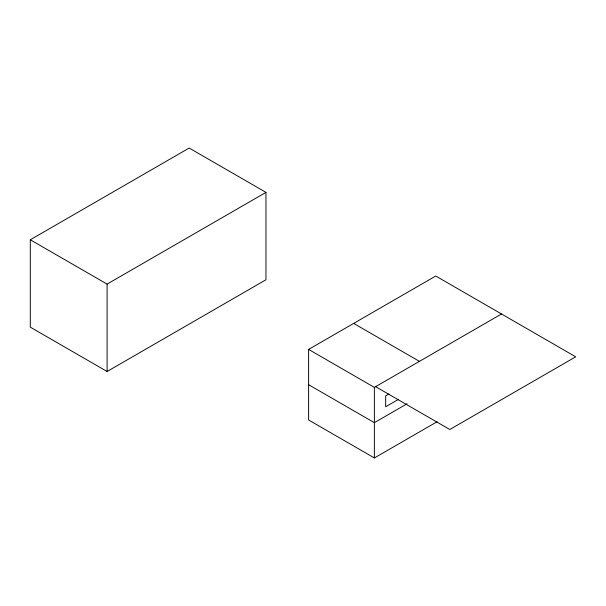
<?xml version="1.0" encoding="UTF-8"?>
<svg xmlns="http://www.w3.org/2000/svg" width="606" height="606" viewBox="0 0 606 606"><rect width="100%" height="100%" fill="white"/><g stroke="black" fill="none" stroke-linecap="round" stroke-linejoin="round"><path stroke-width="0.91" d="M30.3 239.771L189.17 148.046L265.966 192.382L265.966 279.767L107.095 371.493L30.3 327.157L30.3 239.771L107.095 284.108L265.966 192.382M437.123 421.723L374.372 457.954L308.621 419.988L308.621 349.412L435.752 276.018L575.7 356.82L449.803 429.502L375.606 386.666M308.621 349.412L374.372 387.378L501.503 313.976M388.908 393.998L385.666 395.87L385.666 406.77L398.642 399.278M407.141 403.748L374.372 422.662L308.621 384.704M353.677 323.399L419.428 361.365M374.372 387.378L374.372 457.954M107.095 284.108L107.095 371.493"/></g></svg>
